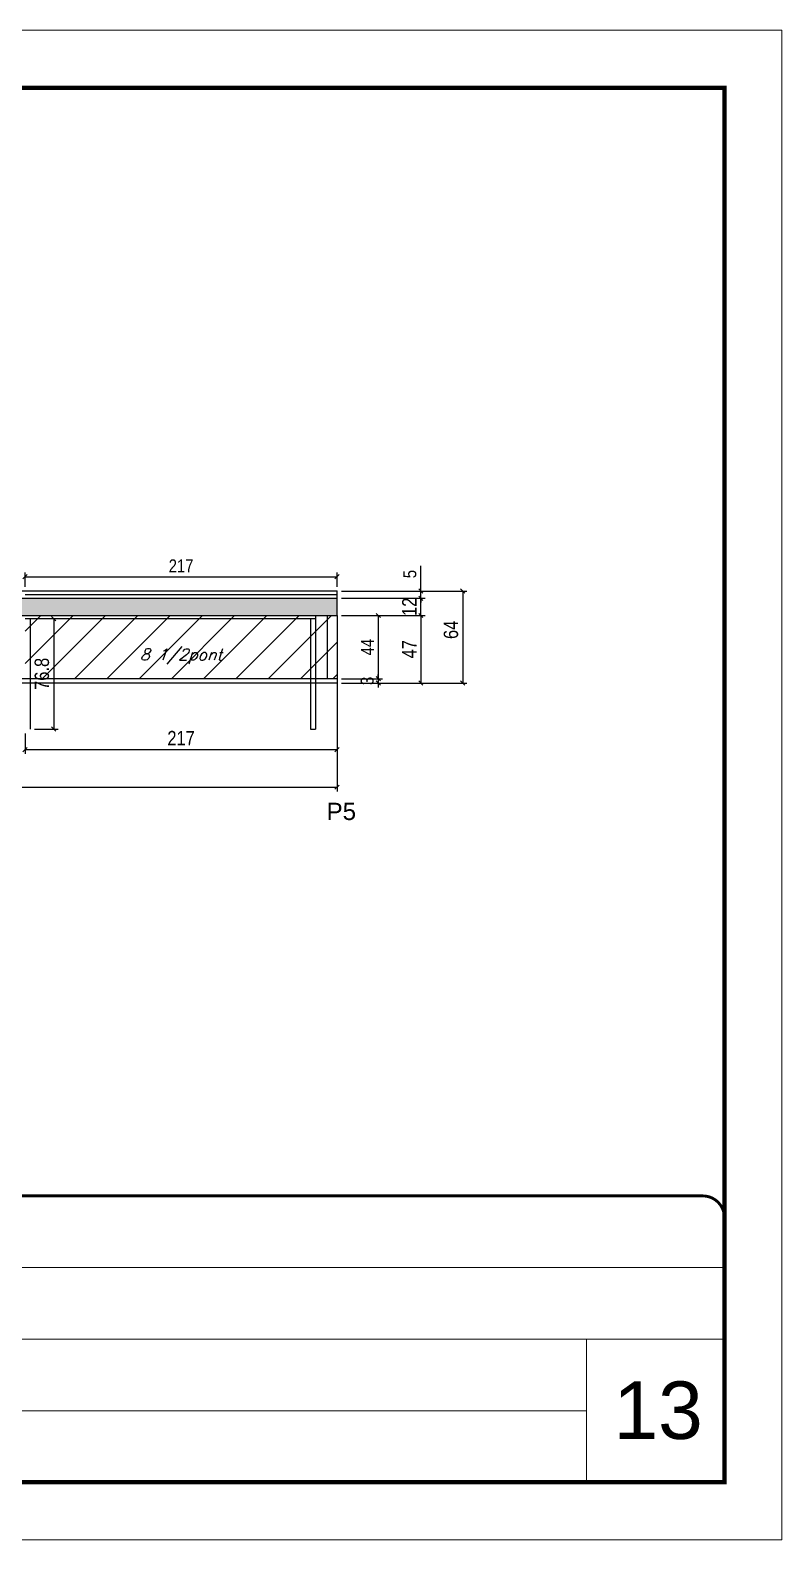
# Model space of a CAD drawing. Extents: x -10448 to -1189, y -11772 to 17235.
# Drawn here: x -9486 to -8963, y 12349 to 13399 of the extents above; entities that cross this region are included whole.
import ezdxf

# ---------------------------------------------------------------- set-up
doc = ezdxf.new("R2010")
doc.units = 0
doc.linetypes.add('CONTINUO', pattern=[0])
doc.linetypes.add('DASHED', pattern=[0.75, 0.5, -0.25])
for name, color, linetype in [('5', 5, 'Continuous'), ('COTA', 241, 'Continuous'), ('Painéis', 200, 'Continuous'), ('Reaproveitamento', 251, 'Continuous'), ('SARR_2.2x7', 40, 'Continuous'), ('SARR_3.5x7', 81, 'Continuous'), ('SARR_EDITAR', 141, 'Continuous'), ('texto', 7, 'Continuous')]:
    doc.layers.add(name, color=color, linetype=linetype)
for name, color, linetype, lineweight in [('CARIMBO', 255, 'Continuous', 9), ('Folhas', 255, 'Continuous', 9), ('SARRAFO DE PRESSAO', 251, 'DASHED', 9)]:
    doc.layers.add(name, color=color, linetype=linetype, lineweight=lineweight)
doc.styles.add('ARIAL', font='arial.ttf')
doc.styles.add('COTA TECNICA', font='techl___.ttf', dxfattribs={"height": 10})
doc.styles.add('COTA TECNICA-50', font='techl___.ttf', dxfattribs={"height": 9})
doc.styles.add('Romans', font='romans.shx')
doc.styles.get("Standard").update_dxf_attribs({"font": 'arial.ttf'})
doc.dimstyles.new('COTA PAINEL-50', dxfattribs={"dimtxt": 9, "dimasz": 3, "dimexe": 3, "dimexo": 3, "dimgap": 3, "dimtad": 1, "dimdec": 1, "dimzin": 12, "dimdsep": 46, "dimtxsty": 'COTA TECNICA-50', "dimblk1": 'OBLIQUE', "dimblk2": 'OBLIQUE', "dimsah": 1, "dimcen": 0.9, "dimclrd": 4, "dimclre": 4, "dimclrt": 240, "dimadec": 1, "dimazin": 3, "dimtfac": 1, "dimtdec": 1, "dimtmove": 0, "dimatfit": 3, "dimfxl": 1, "dimtolj": 1, "dimtzin": 12, "dimarcsym": 0})
doc.dimstyles.new('PAINEL', dxfattribs={"dimtxt": 10, "dimasz": 3, "dimexe": 3, "dimexo": 3, "dimgap": 3, "dimtad": 1, "dimdec": 1, "dimzin": 12, "dimdsep": 46, "dimtxsty": 'COTA TECNICA', "dimblk1": 'OBLIQUE', "dimblk2": 'OBLIQUE', "dimsah": 1, "dimcen": 0.9, "dimclrd": 4, "dimclre": 4, "dimclrt": 240, "dimadec": 1, "dimazin": 3, "dimtfac": 1, "dimtdec": 1, "dimtmove": 0, "dimatfit": 3, "dimfxl": 1, "dimtolj": 1, "dimtzin": 12, "dimarcsym": 0})

# ---------------------------------------------------------------- blocks, each defined once
blk = doc.blocks.new('9999999999')
at = {"color": 30, "linetype": 'CONTINUO'}
for p, q in [((98564.6, 34379.6), (99584, 34379.6)), ((98564.6, 34329.8), (99488, 34329.8)), ((99584, 34329.8), (99488, 34329.8)), ((99488, 34329.8), (99488, 34230.2)), ((98564.6, 34280), (99488, 34280))]:
    blk.add_line(p, q, dxfattribs=at)
at = {"color": 30, "linetype": 'CONTINUO', "const_width": 2}
blk.add_lwpolyline([(99584, 34230.2), (99584, 34414.4, 0.414214), (99569, 34429.4), (98229, 34429.4, 0.414214), (98214, 34414.4), (98214, 34245.2, 0.414214), (98229, 34230.2), (99584, 34230.2)], format="xyb", dxfattribs=at)
at = {"layer": 'Folhas'}
blk.add_lwpolyline([(98139, 34190.2), (99624, 34190.2), (99624, 35240.2), (98139, 35240.2)], close=True, dxfattribs=at)
at = {"layer": 'Folhas', "color": 30, "const_width": 3}
blk.add_lwpolyline([(98214, 34230.2), (99584, 34230.2), (99584, 35200.2), (98214, 35200.2)], close=True, dxfattribs=at)
blk = doc.blocks.new('_Oblique')
at = {"color": 0, "linetype": 'ByBlock', "lineweight": -2}
blk.add_line((-0.5, -0.5), (0.5, 0.5), dxfattribs=at)
blk = doc.blocks.new('*D1137')
at = {"layer": 'COTA', "color": 4, "linetype": 'ByBlock', "lineweight": -2, "transparency": 16777216}
for p, q in [((-9272.7, 12941.4), (-9272.7, 12895.1)), ((-9489.7, 12909.4), (-9489.7, 12895.1)), ((-9489.7, 12898.1), (-9272.7, 12898.1))]:
    blk.add_line(p, q, dxfattribs=at)
at = {"layer": 'Defpoints', "color": 0, "linetype": 'ByBlock', "transparency": 16777216}
for p in [(-9272.7, 12944.4), (-9489.7, 12912.4), (-9272.7, 12898.1)]:
    blk.add_point(p, dxfattribs=at)
at = {"layer": 'COTA', "color": 4, "linetype": 'ByBlock', "lineweight": -2, "transparency": 16777216, "xscale": 3, "yscale": 3, "zscale": 3, "rotation": 180}
blk.add_blockref('_Oblique', (-9489.7, 12898.1), dxfattribs=at)
at = {"layer": 'COTA', "color": 4, "linetype": 'ByBlock', "lineweight": -2, "transparency": 16777216, "xscale": 3, "yscale": 3, "zscale": 3}
blk.add_blockref('_Oblique', (-9272.7, 12898.1), dxfattribs=at)
at = {"layer": 'COTA', "color": 240, "linetype": 'ByBlock', "transparency": 16777216, "insert": (-9381.2, 12906.1), "char_height": 10, "attachment_point": 5, "style": 'COTA TECNICA'}
blk.add_mtext('\\A1;217', dxfattribs=at)
blk = doc.blocks.new('*D28')
at = {"layer": 'COTA', "color": 4, "linetype": 'ByBlock', "lineweight": -2, "transparency": 16777216}
for p, q in [((-9733.7, 12944.4), (-9733.7, 12869)), ((-9272.7, 12944.4), (-9272.7, 12869)), ((-9733.7, 12872), (-9272.7, 12872))]:
    blk.add_line(p, q, dxfattribs=at)
at = {"layer": 'Defpoints', "color": 0, "linetype": 'ByBlock', "transparency": 16777216}
for p in [(-9733.7, 12947.4), (-9272.7, 12947.4), (-9272.7, 12872)]:
    blk.add_point(p, dxfattribs=at)
at = {"layer": 'COTA', "color": 4, "linetype": 'ByBlock', "lineweight": -2, "transparency": 16777216, "xscale": 3, "yscale": 3, "zscale": 3, "rotation": 180}
blk.add_blockref('_Oblique', (-9733.7, 12872), dxfattribs=at)
at = {"layer": 'COTA', "color": 4, "linetype": 'ByBlock', "lineweight": -2, "transparency": 16777216, "xscale": 3, "yscale": 3, "zscale": 3}
blk.add_blockref('_Oblique', (-9272.7, 12872), dxfattribs=at)
at = {"layer": 'COTA', "color": 240, "linetype": 'ByBlock', "transparency": 16777216, "insert": (-9503.2, 12880.1), "char_height": 10, "attachment_point": 5, "style": 'COTA TECNICA'}
blk.add_mtext('\\A1;461', dxfattribs=at)
blk = doc.blocks.new('*D1138')
at = {"layer": 'COTA', "color": 4, "linetype": 'ByBlock', "lineweight": -2, "transparency": 16777216}
for p, q in [((-9269.7, 12991.4), (-9211.4, 12991.4)), ((-9214.4, 12991.4), (-9214.4, 12944.4)), ((-9269.7, 12944.4), (-9211.4, 12944.4))]:
    blk.add_line(p, q, dxfattribs=at)
at = {"layer": 'Defpoints', "color": 0, "linetype": 'ByBlock', "transparency": 16777216}
for p in [(-9272.7, 12991.4), (-9272.7, 12944.4), (-9214.4, 12944.4)]:
    blk.add_point(p, dxfattribs=at)
at = {"layer": 'COTA', "color": 4, "linetype": 'ByBlock', "lineweight": -2, "transparency": 16777216, "xscale": 3, "yscale": 3, "zscale": 3}
for p, rotation in [((-9214.4, 12991.4), 90), ((-9214.4, 12944.4), 270)]:
    blk.add_blockref('_Oblique', p, dxfattribs=dict(at, rotation=rotation))
at = {"layer": 'COTA', "color": 240, "linetype": 'ByBlock', "transparency": 16777216, "insert": (-9222.4, 12967.9), "char_height": 10, "attachment_point": 5, "rotation": 90, "style": 'COTA TECNICA'}
blk.add_mtext('\\A1;47', dxfattribs=at)
blk = doc.blocks.new('*D29')
at = {"layer": 'COTA', "color": 4, "linetype": 'ByBlock', "lineweight": -2, "transparency": 16777216}
for p, q in [((-9269.7, 13003.4), (-9211.4, 13003.4)), ((-9214.4, 12991.4), (-9214.4, 13003.4)), ((-9269.7, 12991.4), (-9211.4, 12991.4))]:
    blk.add_line(p, q, dxfattribs=at)
at = {"layer": 'Defpoints', "color": 0, "linetype": 'ByBlock', "transparency": 16777216}
for p in [(-9272.7, 13003.4), (-9214.4, 13003.4), (-9272.7, 12991.4)]:
    blk.add_point(p, dxfattribs=at)
at = {"layer": 'COTA', "color": 4, "linetype": 'ByBlock', "lineweight": -2, "transparency": 16777216, "xscale": 3, "yscale": 3, "zscale": 3}
for p, rotation in [((-9214.4, 13003.4), 90), ((-9214.4, 12991.4), 270)]:
    blk.add_blockref('_Oblique', p, dxfattribs=dict(at, rotation=rotation))
at = {"layer": 'COTA', "color": 240, "linetype": 'ByBlock', "transparency": 16777216, "insert": (-9222.4, 12997.4), "char_height": 10, "attachment_point": 5, "rotation": 90, "style": 'COTA TECNICA'}
blk.add_mtext('\\A1;12', dxfattribs=at)
blk = doc.blocks.new('*D31')
at = {"layer": 'COTA', "color": 4, "linetype": 'ByBlock', "lineweight": -2, "transparency": 16777216}
for p, q in [((-9269.7, 13008.4), (-9182.3, 13008.4)), ((-9185.3, 13008.4), (-9185.3, 12944.4)), ((-9269.7, 12944.4), (-9182.3, 12944.4))]:
    blk.add_line(p, q, dxfattribs=at)
at = {"layer": 'Defpoints', "color": 0, "linetype": 'ByBlock', "transparency": 16777216}
for p in [(-9272.7, 13008.4), (-9272.7, 12944.4), (-9185.3, 12944.4)]:
    blk.add_point(p, dxfattribs=at)
at = {"layer": 'COTA', "color": 4, "linetype": 'ByBlock', "lineweight": -2, "transparency": 16777216, "xscale": 3, "yscale": 3, "zscale": 3}
for p, rotation in [((-9185.3, 13008.4), 90), ((-9185.3, 12944.4), 270)]:
    blk.add_blockref('_Oblique', p, dxfattribs=dict(at, rotation=rotation))
at = {"layer": 'COTA', "color": 240, "linetype": 'ByBlock', "transparency": 16777216, "insert": (-9193.4, 12981.4), "char_height": 10, "attachment_point": 5, "rotation": 90, "style": 'COTA TECNICA'}
blk.add_mtext('\\A1;64', dxfattribs=at)
blk = doc.blocks.new('*D1143')
at = {"layer": 'COTA', "color": 4, "linetype": 'ByBlock', "lineweight": -2, "transparency": 16777216}
for p, q in [((-9483.2, 12989.2), (-9466.8, 12989.2)), ((-9469.8, 12989.2), (-9469.8, 12912.4)), ((-9483.2, 12912.4), (-9466.8, 12912.4))]:
    blk.add_line(p, q, dxfattribs=at)
at = {"layer": 'Defpoints', "color": 0, "linetype": 'ByBlock', "transparency": 16777216}
for p in [(-9486.2, 12989.2), (-9486.2, 12912.4), (-9469.8, 12912.4)]:
    blk.add_point(p, dxfattribs=at)
at = {"layer": 'COTA', "color": 4, "linetype": 'ByBlock', "lineweight": -2, "transparency": 16777216, "xscale": 3, "yscale": 3, "zscale": 3}
for p, rotation in [((-9469.8, 12989.2), 90), ((-9469.8, 12912.4), 270)]:
    blk.add_blockref('_Oblique', p, dxfattribs=dict(at, rotation=rotation))
at = {"layer": 'COTA', "color": 240, "linetype": 'ByBlock', "transparency": 16777216, "insert": (-9478, 12950.8), "char_height": 10, "attachment_point": 5, "rotation": 90, "style": 'COTA TECNICA'}
blk.add_mtext('\\A1;76.8', dxfattribs=at)
blk = doc.blocks.new('*D1157')
at = {"layer": 'COTA', "color": 4, "linetype": 'ByBlock', "lineweight": -2, "transparency": 16777216}
for p, q in [((-9269.7, 12991.4), (-9241, 12991.4)), ((-9244, 12991.4), (-9244, 12947.4)), ((-9269.7, 12947.4), (-9241, 12947.4))]:
    blk.add_line(p, q, dxfattribs=at)
at = {"layer": 'Defpoints', "color": 0, "linetype": 'ByBlock', "transparency": 16777216}
for p in [(-9272.7, 12991.4), (-9272.7, 12947.4), (-9244, 12947.4)]:
    blk.add_point(p, dxfattribs=at)
at = {"layer": 'COTA', "color": 4, "linetype": 'ByBlock', "lineweight": -2, "transparency": 16777216, "xscale": 3, "yscale": 3, "zscale": 3}
for p, rotation in [((-9244, 12991.4), 90), ((-9244, 12947.4), 270)]:
    blk.add_blockref('_Oblique', p, dxfattribs=dict(at, rotation=rotation))
at = {"layer": 'COTA', "color": 240, "linetype": 'ByBlock', "transparency": 16777216, "insert": (-9251.6, 12969.4), "char_height": 9, "attachment_point": 5, "rotation": 90, "style": 'COTA TECNICA-50'}
blk.add_mtext('\\A1;44', dxfattribs=at)
blk = doc.blocks.new('*D1158')
at = {"layer": 'COTA', "color": 4, "linetype": 'ByBlock', "lineweight": -2, "transparency": 16777216}
for p, q in [((-9269.7, 12947.4), (-9241, 12947.4)), ((-9244, 12947.4), (-9244, 12950.4)), ((-9244, 12947.4), (-9244, 12944.4)), ((-9269.7, 12944.4), (-9241, 12944.4)), ((-9244, 12944.4), (-9244, 12941.4))]:
    blk.add_line(p, q, dxfattribs=at)
at = {"layer": 'Defpoints', "color": 0, "linetype": 'ByBlock', "transparency": 16777216}
for p in [(-9272.7, 12947.4), (-9272.7, 12944.4), (-9244, 12944.4)]:
    blk.add_point(p, dxfattribs=at)
at = {"layer": 'COTA', "color": 4, "linetype": 'ByBlock', "lineweight": -2, "transparency": 16777216, "xscale": 3, "yscale": 3, "zscale": 3}
for p, rotation in [((-9244, 12947.4), 270), ((-9244, 12944.4), 90)]:
    blk.add_blockref('_Oblique', p, dxfattribs=dict(at, rotation=rotation))
at = {"layer": 'COTA', "color": 240, "linetype": 'ByBlock', "transparency": 16777216, "insert": (-9251.7, 12945.9), "char_height": 9, "attachment_point": 5, "rotation": 90, "style": 'COTA TECNICA-50'}
blk.add_mtext('\\A1;3', dxfattribs=at)
blk = doc.blocks.new('*D1159')
at = {"layer": 'COTA', "color": 4, "linetype": 'ByBlock', "lineweight": -2, "transparency": 16777216}
for p, q in [((-9214.4, 13008.4), (-9214.4, 13025.9)), ((-9269.7, 13008.4), (-9211.4, 13008.4)), ((-9269.7, 13003.4), (-9211.4, 13003.4)), ((-9214.4, 13003.4), (-9214.4, 13008.4)), ((-9214.4, 13003.4), (-9214.4, 13000.4))]:
    blk.add_line(p, q, dxfattribs=at)
at = {"layer": 'Defpoints', "color": 0, "linetype": 'ByBlock', "transparency": 16777216}
for p in [(-9272.7, 13008.4), (-9272.7, 13003.4), (-9214.4, 13008.4)]:
    blk.add_point(p, dxfattribs=at)
at = {"layer": 'COTA', "color": 4, "linetype": 'ByBlock', "lineweight": -2, "transparency": 16777216, "xscale": 3, "yscale": 3, "zscale": 3}
for p, rotation in [((-9214.4, 13008.4), 270), ((-9214.4, 13003.4), 90)]:
    blk.add_blockref('_Oblique', p, dxfattribs=dict(at, rotation=rotation))
at = {"layer": 'COTA', "color": 240, "linetype": 'ByBlock', "transparency": 16777216, "insert": (-9222, 13020.2), "char_height": 9, "attachment_point": 5, "rotation": 90, "style": 'COTA TECNICA-50'}
blk.add_mtext('\\A1;5', dxfattribs=at)
blk = doc.blocks.new('*D1163')
at = {"layer": 'COTA', "color": 4, "linetype": 'ByBlock', "lineweight": -2, "transparency": 16777216}
for p, q in [((-9489.7, 13011.4), (-9489.7, 13021.3)), ((-9272.7, 13011.4), (-9272.7, 13021.3)), ((-9489.7, 13018.3), (-9272.7, 13018.3))]:
    blk.add_line(p, q, dxfattribs=at)
at = {"layer": 'Defpoints', "color": 0, "linetype": 'ByBlock', "transparency": 16777216}
for p in [(-9272.7, 13018.3), (-9489.7, 13008.4), (-9272.7, 13008.4)]:
    blk.add_point(p, dxfattribs=at)
at = {"layer": 'COTA', "color": 4, "linetype": 'ByBlock', "lineweight": -2, "transparency": 16777216, "xscale": 3, "yscale": 3, "zscale": 3, "rotation": 180}
blk.add_blockref('_Oblique', (-9489.7, 13018.3), dxfattribs=at)
at = {"layer": 'COTA', "color": 4, "linetype": 'ByBlock', "lineweight": -2, "transparency": 16777216, "xscale": 3, "yscale": 3, "zscale": 3}
blk.add_blockref('_Oblique', (-9272.7, 13018.3), dxfattribs=at)
at = {"layer": 'COTA', "color": 240, "linetype": 'ByBlock', "transparency": 16777216, "insert": (-9381.2, 13025.9), "char_height": 9, "attachment_point": 5, "style": 'COTA TECNICA-50'}
blk.add_mtext('\\A1;217', dxfattribs=at)

msp = doc.modelspace()

# ---------------------------------------------------------------- hatches: boundary and pattern name
at = {"layer": 'COTA', "linetype": 'ByBlock'}
h = msp.add_hatch(dxfattribs=at)
h.set_pattern_fill('AR-CONC', color=256, scale=0.03)
h.set_pattern_definition([(50, (-139469.2827, -18395.9775), (5.46554007, -0.47817257), [0.5715, -6.2865]), (355, (-139469.2827, -18395.9775), (-1.05730264, 5.73170536), [0.4572, -5.02921753]), (100.4514447, (-139468.827, -18396.0174), (4.40823741, 5.25353256), [0.48570026, -5.34270734]), (46.1842, (-139469.283, -18394.4535), (8.13237123, -1.26126984), [0.85725, -9.42975]), (96.6355576, (-139468.605, -18394.559), (7.122124, 7.42278374), [0.7285507, -8.01406824]), (351.184151, (-139469.283, -18394.4535), (7.122124, 7.42278374), [0.685799, -7.54379196]), (21, (-139468.5207, -18394.8345), (4.54843174, -3.06795595), [0.5715, -6.2865]), (326, (-139468.5207, -18394.8345), (1.85406085, 5.52563898), [0.4572, -5.0292]), (71.451445, (-139468.1417, -18395.09), (6.40249258, 2.45768307), [0.48570026, -5.34269813]), (37.5, (-139469.2827, -18395.9775), (0.092658098, 2.536651166), [0, -4.96824, 0, -5.1054, 0, -5.04825]), (7.5, (-139469.2827, -18395.9775), (2.004589875, 3.005417245), [0, -2.91084, 0, -4.85394, 0, -1.92405]), (327.5, (-139470.982, -18395.9775), (4.067717855, -0.17186232), [0, -1.905, 0, -5.9436, 0, -7.8867]), (317.5, (-139471.744, -18395.9775), (4.44387544, 0.76279473), [0, -2.4765, 0, -3.94716, 0, -5.6007])])
h.paths.add_polyline_path([(-9733.67, 12991.44), (-9272.67, 12991.44), (-9272.67, 13003.44), (-9733.67, 13003.44), (-9733.67, 13008.44), (-9759.67, 13008.44), (-9759.67, 13003.44), (-10224.17, 13003.44), (-10224.17, 12991.44), (-9759.67, 12991.44), (-9759.67, 12947.44), (-9733.67, 12947.44)])
at = {"layer": 'Reaproveitamento', "linetype": 'ByBlock'}
h = msp.add_hatch(dxfattribs=at)
h.set_pattern_fill('ANSI31', color=256, scale=5)
h.set_pattern_definition([(45, (-139469.283, -18395.978), (-11.2253202, 11.2253202), [])])
h.paths.add_polyline_path([(-9489.67, 12991.44), (-9489.67, 12947.44), (-9272.67, 12947.44), (-9272.67, 12991.44)])

# ---------------------------------------------------------------- linework, layer by layer
at = {"layer": 'COTA', "linetype": 'ByBlock'}
msp.add_line((-9272.67, 12991.44), (-9272.67, 13003.44), dxfattribs=at)
at = {"layer": 'Painéis'}
for p, q in [((-9733.67, 13008.44), (-9272.67, 13008.44)), ((-9733.67, 13003.44), (-9272.67, 13003.44)), ((-9733.67, 12991.44), (-9272.67, 12991.44)), ((-9733.67, 12991.44), (-9272.67, 12991.44)), ((-9272.67, 12991.44), (-9272.67, 12944.44)), ((-9272.67, 12947.44), (-9733.67, 12947.44)), ((-9272.67, 12944.44), (-9733.67, 12944.44))]:
    msp.add_line(p, q, dxfattribs=at)
at = {"layer": 'Painéis', "linetype": 'ByBlock'}
msp.add_line((-9272.67, 13003.44), (-9272.67, 13008.44), dxfattribs=at)
at = {"layer": 'SARR_2.2x7', "linetype": 'Continuous'}
for p, q in [((-9489.67, 12989.24), (-9287.67, 12989.24)), ((-9279.67, 12991.44), (-9279.67, 12947.44))]:
    msp.add_line(p, q, dxfattribs=at)
at = {"layer": 'SARR_3.5x7'}
for p, q in [((-9486.17, 12989.24), (-9486.17, 12912.44)), ((-9291.17, 12989.24), (-9291.17, 12912.44)), ((-9287.67, 12991.44), (-9287.67, 12912.44)), ((-9291.17, 12912.44), (-9287.67, 12912.44))]:
    msp.add_line(p, q, dxfattribs=at)
at = {"layer": 'SARR_EDITAR'}
msp.add_line((-9489.67, 13005.94), (-9272.67, 13005.94), dxfattribs=at)

# ---------------------------------------------------------------- block references
at = {"layer": 'SARRAFO DE PRESSAO', "color": 6, "linetype": 'ByBlock'}
msp.add_blockref('9999999999', (-108587.26, -21841.7), dxfattribs=at)

# ---------------------------------------------------------------- texts
at = {"layer": '5', "linetype": 'Continuous'}
msp.add_text('P5', height=12, rotation=0.00004, dxfattribs=at).set_placement((-9279.96, 12849.14))
at = {"layer": 'CARIMBO', "style": 'ARIAL'}
msp.add_text('13', height=40, dxfattribs=at).set_placement((-9080.42, 12418.65))
at = {"layer": 'texto', "color": 2, "insert": (-9381.33, 12962.92), "char_height": 8, "attachment_point": 5, "style": 'Romans'}
msp.add_mtext('{\\Q19;\\C256;8 1/2pont}', dxfattribs=at)

# ---------------------------------------------------------------- dimensions: what is measured, and where the dimension line sits
at = {"layer": 'COTA', "linetype": 'ByBlock'}
for base, p1, p2, dimstyle, picture, middle in [((-9272.67, 13018.32), (-9489.67, 13008.44), (-9272.67, 13008.44), 'COTA PAINEL-50', '*D1163', (-9381.17, 13025.89)), ((-9272.67, 12898.07), (-9489.67, 12912.44), (-9272.67, 12944.44), 'PAINEL', '*D1137', (-9381.17, 12906.14))]:
    dim = msp.add_linear_dim(base=base, p1=p1, p2=p2, dimstyle=dimstyle, override={"dimtmove": 1}, dxfattribs=at)
    dim.commit()
    dim.dimension.update_dxf_attribs({"geometry": picture, "text_midpoint": middle})
for base, p1, p2, dimstyle, picture, middle in [((-9214.37, 13008.44), (-9272.67, 13003.44), (-9272.67, 13008.44), 'COTA PAINEL-50', '*D1159', (-9221.97, 13020.19)), ((-9469.84, 12912.44), (-9486.17, 12989.24), (-9486.17, 12912.44), 'PAINEL', '*D1143', (-9477.96, 12950.84)), ((-9214.37, 12944.44), (-9272.67, 12991.44), (-9272.67, 12944.44), 'PAINEL', '*D1138', (-9222.44, 12967.94)), ((-9244.01, 12947.44), (-9272.67, 12991.44), (-9272.67, 12947.44), 'COTA PAINEL-50', '*D1157', (-9251.58, 12969.44))]:
    dim = msp.add_linear_dim(base=base, p1=p1, p2=p2, angle=90, dimstyle=dimstyle, dxfattribs=at)
    dim.commit()
    dim.dimension.update_dxf_attribs({"geometry": picture, "text_midpoint": middle})
for base, p1, p2, picture, middle in [((-9185.34, 12944.44), (-9272.67, 13008.44), (-9272.67, 12944.44), '*D31', (-9185.34, 12981.44)), ((-9214.37, 13003.44), (-9272.67, 12991.44), (-9272.67, 13003.44), '*D29', (-9214.37, 12997.44))]:
    dim = msp.add_linear_dim(base=base, p1=p1, p2=p2, angle=90, dimstyle='PAINEL', dxfattribs=at)
    dim.commit()
    dim.dimension.update_dxf_attribs({"geometry": picture, "text_midpoint": middle, "dimtype": 160})
dim = msp.add_linear_dim(base=(-9272.67, 12871.95), p1=(-9733.67, 12947.44), p2=(-9272.67, 12947.44), dimstyle='PAINEL', dxfattribs=at)
dim.commit()
dim.dimension.update_dxf_attribs({"geometry": '*D28', "text_midpoint": (-9503.17, 12880.06)})
dim = msp.add_linear_dim(base=(-9244.01, 12944.44), p1=(-9272.67, 12947.44), p2=(-9272.67, 12944.44), angle=90, dimstyle='COTA PAINEL-50', override={"dimtmove": 1}, dxfattribs=at)
dim.commit()
dim.dimension.update_dxf_attribs({"geometry": '*D1158', "text_midpoint": (-9244.01, 12945.94), "dimtype": 160})

doc.saveas('drawing.dxf')
